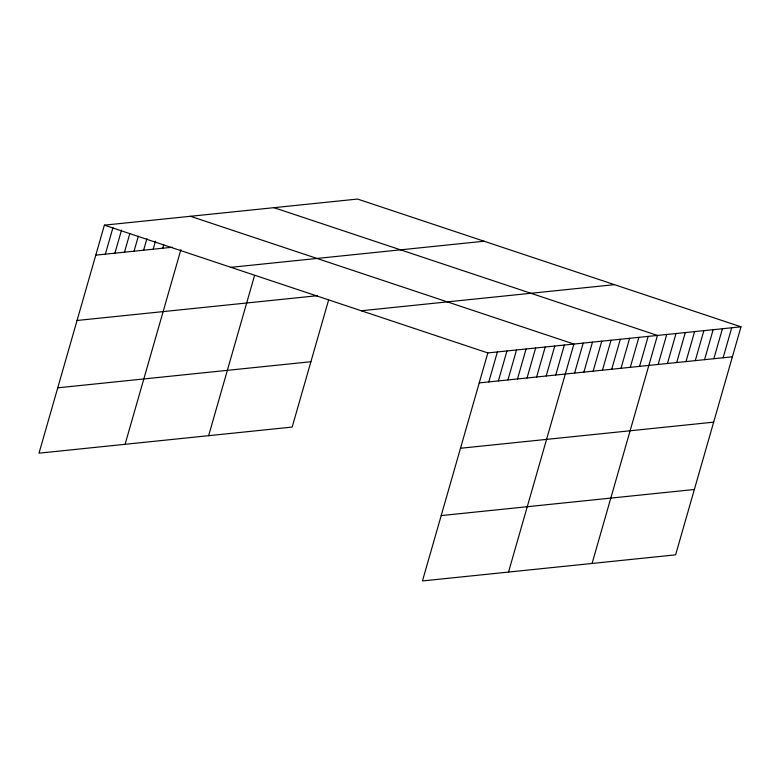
<?xml version="1.0" encoding="UTF-8"?>
<svg xmlns="http://www.w3.org/2000/svg" width="780" height="780" viewBox="0 0 780 780"><rect width="100%" height="100%" fill="white"/><g stroke="black" fill="none" stroke-linecap="round" stroke-linejoin="round"><path stroke-width="1.17" d="M741 326.82L487.831 352.93L422.448 580.944L675.617 554.843L741 326.82L357.552 199.056L104.383 225.157L39 453.18L292.168 427.069L328.614 299.998M105.349 254.144L112.954 227.633M114.913 253.159L121.524 230.1M124.478 252.174L129.772 233.727M134.043 251.189L138.343 236.203M143.608 250.204L146.913 238.67M153.172 249.22L155.483 241.147M162.737 248.235L163.732 244.774M125.083 444.298L180.882 249.698M208.621 435.688L254.563 275.486M488.797 381.917L497.396 351.936M498.361 380.923L506.961 350.951M507.926 379.938L516.526 349.966M517.491 378.953L526.081 348.982M527.056 377.969L535.645 347.997M536.62 376.984L545.21 347.012M546.185 375.999L554.775 346.027M555.75 375.014L564.34 345.033M508.521 572.072L573.904 344.048L190.457 216.284M574.597 373.064L583.187 343.093M583.879 372.109L592.468 342.137M593.161 371.153L601.76 341.182M602.443 370.198L611.042 340.226M611.725 369.242L620.324 339.271M621.007 368.287L629.606 338.305M630.289 367.322L638.888 337.35M639.571 366.366L648.17 336.394M592.069 563.452L657.452 335.439L274.004 207.675M658.144 364.455L666.734 334.483M667.426 363.5L676.016 333.528M676.708 362.544L685.298 332.563M685.99 361.589L694.59 331.607M695.273 360.623L703.872 330.652M704.554 359.668L713.154 329.696M713.837 358.712L722.436 328.741M723.118 357.757L731.718 327.785M95.784 255.128L172.302 247.24M230.919 267.325L484.087 241.225M77.044 320.482L317.46 295.698M361.296 310.762L614.465 284.661M57.739 387.826L310.908 361.725M479.232 382.902L732.4 356.801M460.493 448.256L713.661 422.156M441.188 515.59L694.356 489.489M104.383 225.157L487.831 352.93"/></g></svg>
